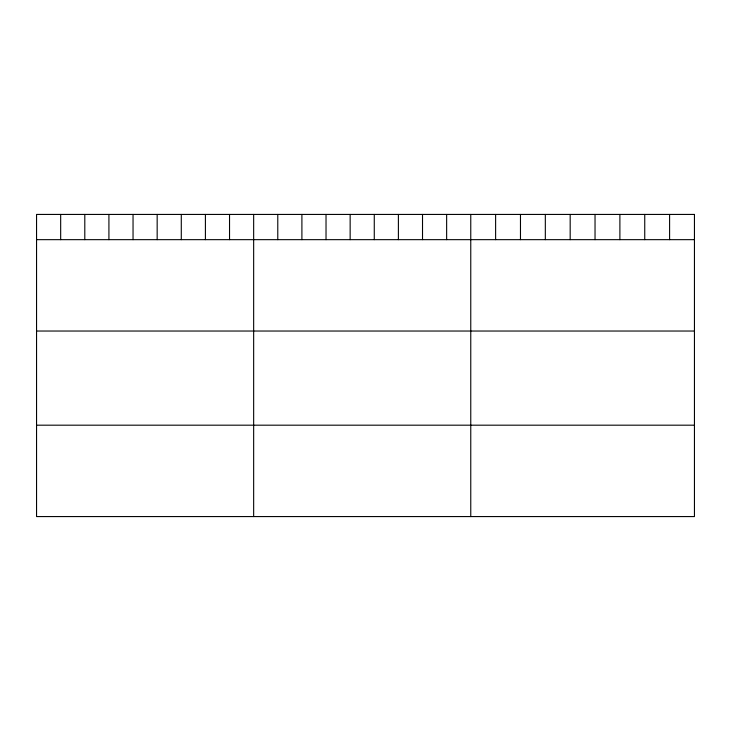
<?xml version="1.0" encoding="UTF-8"?>
<svg xmlns="http://www.w3.org/2000/svg" width="731" height="731" viewBox="0 0 731 731"><rect width="100%" height="100%" fill="white"/><g stroke="black" fill="none" stroke-linecap="round" stroke-linejoin="round"><path stroke-width="1.1" d="M36.55 239.658L694.45 239.658M36.55 331.033L694.45 331.033M36.55 425.186L694.45 425.186M669.596 214.43L669.596 239.658M644.742 214.43L644.742 239.658M619.888 214.43L619.888 239.658M595.034 214.43L595.034 239.658M570.18 214.43L570.18 239.658M545.326 214.43L545.326 239.658M520.472 214.43L520.472 239.658M495.618 214.43L495.618 239.658M470.764 214.43L470.764 516.57M446.641 214.43L446.641 239.658M422.518 214.43L422.518 239.658M398.395 214.43L398.395 239.658M374.272 214.43L374.272 239.658M350.149 214.43L350.149 239.658M326.026 214.43L326.026 239.658M301.903 214.43L301.903 239.658M277.78 214.43L277.78 239.658M253.657 214.43L253.657 516.57M229.534 214.43L229.534 239.658M205.411 214.43L205.411 239.658M181.288 214.43L181.288 239.658M157.165 214.43L157.165 239.658M133.042 214.43L133.042 239.658M108.919 214.43L108.919 239.658M84.796 214.43L84.796 239.658M60.673 214.43L60.673 239.658M694.45 214.43L36.55 214.43L36.55 516.57L694.45 516.57L694.45 214.43"/></g></svg>
